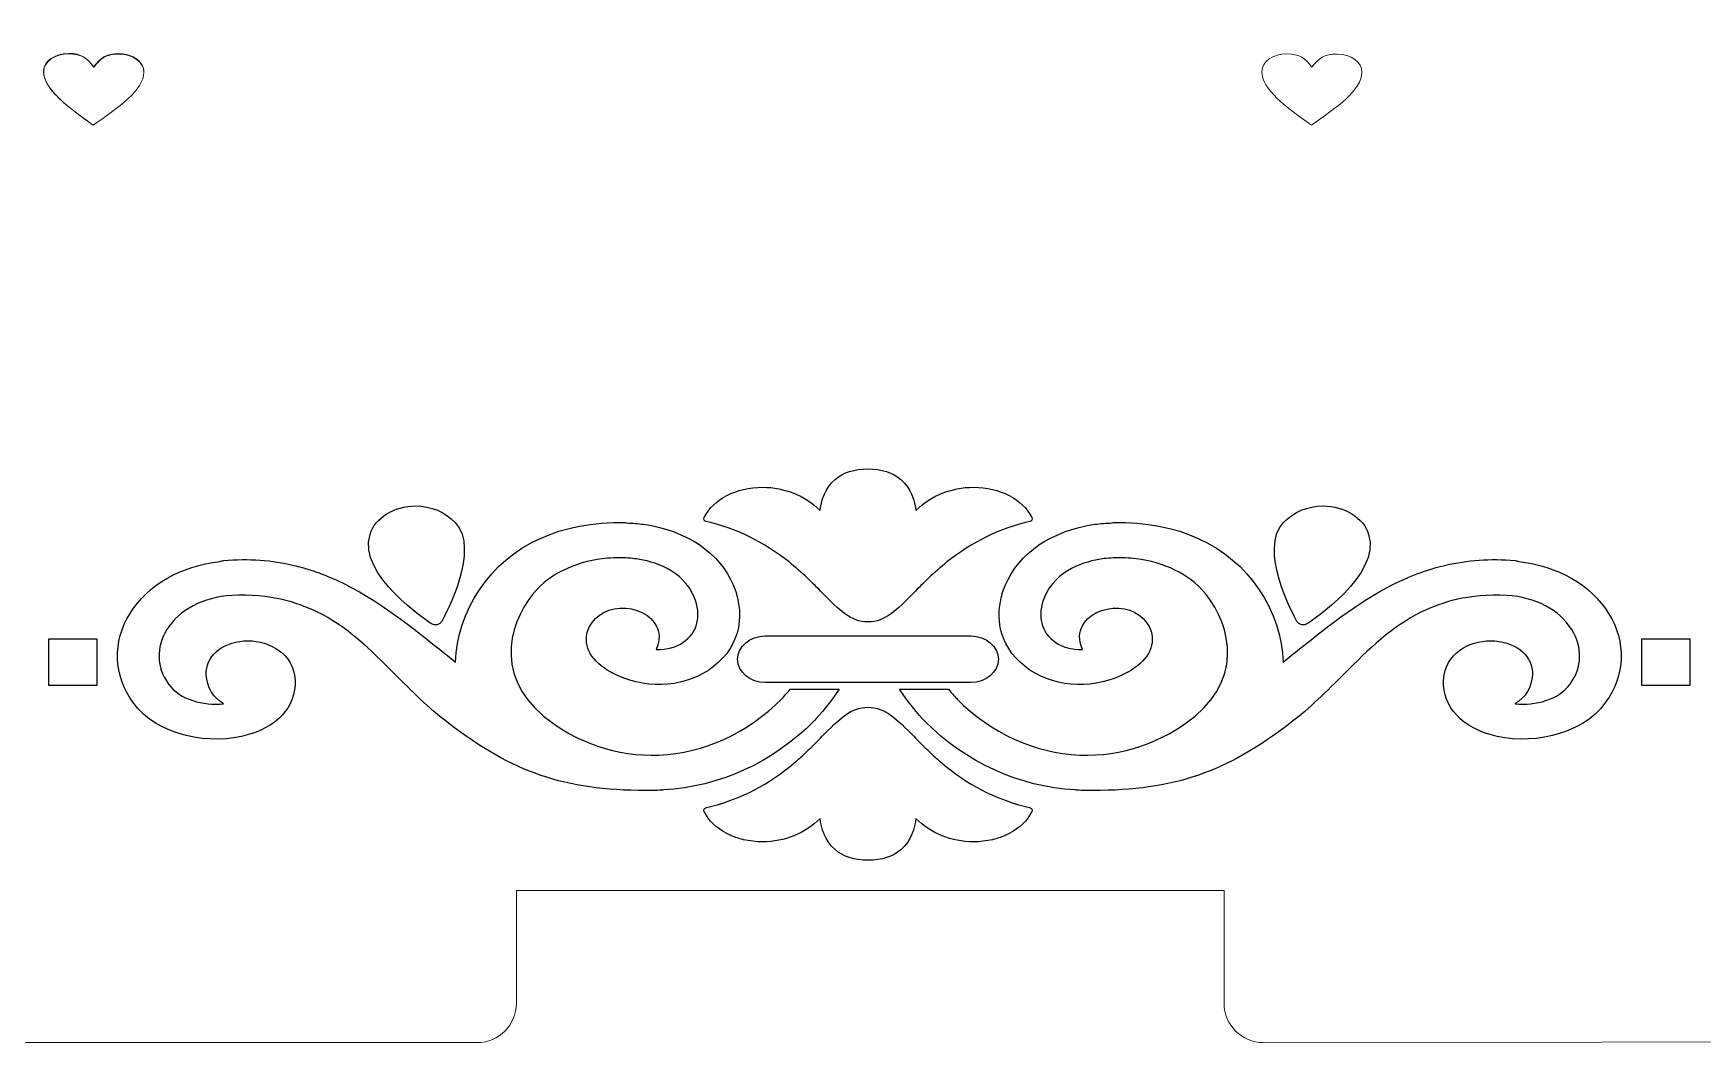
# Model space of a CAD drawing. Header units: millimetres. Extents: x -104 to 608, y -149 to 152.
# Drawn here: x -15.22 to 27.39, y -0.82 to 24.94 of the extents above; entities that cross this region are included whole.
import ezdxf

# ---------------------------------------------------------------- set-up
doc = ezdxf.new("R2010")
doc.units = ezdxf.units.MM
doc.header["$MEASUREMENT"] = 0
doc.layers.add('layer 1', color=7, linetype='Continuous')

msp = doc.modelspace()

# ---------------------------------------------------------------- linework, layer by layer
at = {"layer": 'layer 1', "color": 250, "lineweight": 20}
for points, knots in [([(111.1035, 148.0591), (111.1035, 148.0591), (103.1622, 148.0591), (103.1622, 148.0591), (103.1622, 148.0591), (103.1622, 148.0591), (103.1622, 144.1262), (103.1622, 144.1262), (103.1622, 144.1262), (103.1622, 144.1262), (111.1035, 144.1262), (111.1035, 144.1262), (111.1035, 144.1262), (111.1035, 144.1262), (111.1035, -0.7195), (111.1035, -0.7195), (111.1035, -0.7195), (111.1035, -0.7195), (16.1756, -0.8159), (16.1756, -0.8159), (16.1756, -0.8159), (15.6256, -0.8164), (15.1756, -0.3667), (15.1756, 0.1841), (15.1756, 0.1841), (15.1756, 0.1841), (15.1756, 3.0663), (15.1756, 3.0663), (15.1756, 3.0663), (15.1756, 3.0663), (-2.8885, 3.0663), (-2.8885, 3.0663), (-2.8885, 3.0663), (-2.8885, 3.0663), (-2.8885, 0.1841), (-2.8885, 0.1841), (-2.8885, 0.1841), (-2.8885, -0.366), (-3.3384, -0.8159), (-3.8885, -0.8159), (-3.8885, -0.8159), (-3.8885, -0.8159), (-98.8636, -0.8159), (-98.8636, -0.8159), (-98.8636, -0.8159), (-98.8636, -0.8159), (-98.8636, 144.1262), (-98.8636, 144.1262), (-98.8636, 144.1262), (-98.8636, 144.1262), (-90.9097, 144.1262), (-90.9097, 144.1262), (-90.9097, 144.1262), (-90.9097, 144.1262), (-90.9097, 148.0591), (-90.9097, 148.0591), (-90.9097, 148.0591), (-90.9097, 148.0591), (-98.8636, 148.0591), (-98.8636, 148.0591), (-98.8636, 148.0591), (-98.8636, 148.0591), (-98.8636, 151.8279), (-98.8636, 151.8279), (-98.8636, 151.8279), (-98.8636, 151.8279), (111.1035, 151.9243), (111.1035, 151.9243), (111.1035, 151.9243), (111.1035, 151.9243), (111.1035, 148.0591), (111.1035, 148.0591)], [0, 0, 0, 0, 0.0526316, 0.0526316, 0.0526316, 0.0526316, 0.1052632, 0.1052632, 0.1052632, 0.1052632, 0.1578947, 0.1578947, 0.1578947, 0.1578947, 0.2105263, 0.2105263, 0.2105263, 0.2105263, 0.2631579, 0.2631579, 0.2631579, 0.2631579, 0.3157895, 0.3157895, 0.3157895, 0.3157895, 0.3684211, 0.3684211, 0.3684211, 0.3684211, 0.4210526, 0.4210526, 0.4210526, 0.4210526, 0.4736842, 0.4736842, 0.4736842, 0.4736842, 0.5263158, 0.5263158, 0.5263158, 0.5263158, 0.5789474, 0.5789474, 0.5789474, 0.5789474, 0.6315789, 0.6315789, 0.6315789, 0.6315789, 0.6842105, 0.6842105, 0.6842105, 0.6842105, 0.7368421, 0.7368421, 0.7368421, 0.7368421, 0.7894737, 0.7894737, 0.7894737, 0.7894737, 0.8421053, 0.8421053, 0.8421053, 0.8421053, 0.8947368, 0.8947368, 0.8947368, 0.8947368, 1, 1, 1, 1]), ([(-13.6798, 24.0887), (-13.5178, 24.3155), (-13.3568, 24.4285), (-13.0372, 24.4269), (-13.0372, 24.4269), (-12.7651, 24.4255), (-12.5338, 24.3031), (-12.4431, 24.1319), (-12.4431, 24.1319), (-12.4127, 24.0783), (-12.3962, 24.0197), (-12.3968, 23.9584), (-12.3968, 23.9584), (-12.4011, 23.5032), (-13.0448, 23.0512), (-13.6885, 22.5992), (-13.6885, 22.5992), (-14.185, 22.9577), (-14.6814, 23.3162), (-14.8723, 23.6732), (-14.8723, 23.6732), (-14.9289, 23.7761), (-14.9605, 23.8788), (-14.9595, 23.9815), (-14.9595, 23.9815), (-14.9571, 24.2328), (-14.6687, 24.4352), (-14.3158, 24.4334), (-14.3158, 24.4334), (-13.9962, 24.4318), (-13.8374, 24.3171), (-13.6798, 24.0887)], [0, 0, 0, 0, 0.1111111, 0.1111111, 0.1111111, 0.1111111, 0.2222222, 0.2222222, 0.2222222, 0.2222222, 0.3333333, 0.3333333, 0.3333333, 0.3333333, 0.4444444, 0.4444444, 0.4444444, 0.4444444, 0.5555556, 0.5555556, 0.5555556, 0.5555556, 0.6666667, 0.6666667, 0.6666667, 0.6666667, 0.7777778, 0.7777778, 0.7777778, 0.7777778, 1, 1, 1, 1]), ([(-13.6743, 24.0788), (-13.5123, 24.3056), (-13.3514, 24.4185), (-13.0317, 24.4169), (-13.0317, 24.4169), (-12.6788, 24.4151), (-12.3944, 24.2097), (-12.3968, 23.9584), (-12.3968, 23.9584), (-12.4011, 23.5032), (-13.0448, 23.0512), (-13.6885, 22.5992), (-13.6885, 22.5992), (-14.3235, 23.0577), (-14.9584, 23.5162), (-14.954, 23.9715), (-14.954, 23.9715), (-14.9516, 24.2228), (-14.6632, 24.4252), (-14.3103, 24.4235), (-14.3103, 24.4235), (-13.9906, 24.4218), (-13.8319, 24.3072), (-13.6743, 24.0788)], [0, 0, 0, 0, 0.1428571, 0.1428571, 0.1428571, 0.1428571, 0.2857143, 0.2857143, 0.2857143, 0.2857143, 0.4285714, 0.4285714, 0.4285714, 0.4285714, 0.5714286, 0.5714286, 0.5714286, 0.5714286, 0.7142857, 0.7142857, 0.7142857, 0.7142857, 1, 1, 1, 1]), ([(17.4168, 24.0788), (17.5788, 24.3055), (17.7397, 24.4185), (18.0594, 24.4169), (18.0594, 24.4169), (18.4123, 24.4151), (18.6967, 24.2097), (18.6943, 23.9584), (18.6943, 23.9584), (18.69, 23.5032), (18.0463, 23.0512), (17.4026, 22.5992), (17.4026, 22.5992), (16.7676, 23.0577), (16.1327, 23.5162), (16.1371, 23.9715), (16.1371, 23.9715), (16.1395, 24.2228), (16.4279, 24.4252), (16.7808, 24.4235), (16.7808, 24.4235), (17.1005, 24.4218), (17.2592, 24.3071), (17.4168, 24.0788)], [0, 0, 0, 0, 0.1428571, 0.1428571, 0.1428571, 0.1428571, 0.2857143, 0.2857143, 0.2857143, 0.2857143, 0.4285714, 0.4285714, 0.4285714, 0.4285714, 0.5714286, 0.5714286, 0.5714286, 0.5714286, 0.7142857, 0.7142857, 0.7142857, 0.7142857, 1, 1, 1, 1])]:
    msp.add_open_spline(points, degree=3, knots=knots, dxfattribs=at)
at = {"layer": 'layer 1'}
for points, knots in [([(1.9626, 12.4834), (2.718, 12.3128), (3.4272, 11.9655), (4.0701, 11.452), (4.0701, 11.452), (4.4159, 11.1757), (4.6828, 10.9044), (4.9179, 10.6644), (4.9179, 10.6644), (5.3402, 10.2339), (5.6451, 9.9221), (6.0862, 9.9221), (6.0862, 9.9221), (6.5246, 9.9221), (6.8304, 10.2339), (7.2532, 10.6644), (7.2532, 10.6644), (7.4892, 10.9044), (7.7559, 11.1757), (8.101, 11.452), (8.101, 11.452), (8.744, 11.9655), (9.4532, 12.3128), (10.2098, 12.4834), (10.2098, 12.4834), (10.2336, 12.4889), (10.2545, 12.5031), (10.2663, 12.5224), (10.2663, 12.5224), (10.2771, 12.5423), (10.278, 12.5644), (10.2677, 12.5843), (10.2677, 12.5843), (10.0355, 13.0548), (9.4505, 13.3589), (8.777, 13.3589), (8.777, 13.3589), (8.2158, 13.3589), (7.6914, 13.145), (7.308, 12.7651), (7.308, 12.7651), (7.2809, 13.0004), (7.1923, 13.3266), (6.9254, 13.5561), (6.9254, 13.5561), (6.7168, 13.7353), (6.434, 13.8269), (6.0806, 13.8282), (6.0806, 13.8282), (5.7357, 13.8282), (5.4559, 13.7382), (5.2481, 13.5601), (5.2481, 13.5601), (4.9794, 13.3301), (4.8909, 13.0014), (4.8641, 12.7651), (4.8641, 12.7651), (4.4804, 13.145), (3.9569, 13.3589), (3.3954, 13.3589), (3.3954, 13.3589), (2.7212, 13.3589), (2.1356, 13.0548), (1.9035, 12.5843), (1.9035, 12.5843), (1.8937, 12.5644), (1.8952, 12.5423), (1.9064, 12.5224), (1.9064, 12.5224), (1.9173, 12.5031), (1.9379, 12.4889), (1.9626, 12.4834)], [0, 0, 0, 0, 0.0526316, 0.0526316, 0.0526316, 0.0526316, 0.1052632, 0.1052632, 0.1052632, 0.1052632, 0.1578947, 0.1578947, 0.1578947, 0.1578947, 0.2105263, 0.2105263, 0.2105263, 0.2105263, 0.2631579, 0.2631579, 0.2631579, 0.2631579, 0.3157895, 0.3157895, 0.3157895, 0.3157895, 0.3684211, 0.3684211, 0.3684211, 0.3684211, 0.4210526, 0.4210526, 0.4210526, 0.4210526, 0.4736842, 0.4736842, 0.4736842, 0.4736842, 0.5263158, 0.5263158, 0.5263158, 0.5263158, 0.5789474, 0.5789474, 0.5789474, 0.5789474, 0.6315789, 0.6315789, 0.6315789, 0.6315789, 0.6842105, 0.6842105, 0.6842105, 0.6842105, 0.7368421, 0.7368421, 0.7368421, 0.7368421, 0.7894737, 0.7894737, 0.7894737, 0.7894737, 0.8421053, 0.8421053, 0.8421053, 0.8421053, 0.8947368, 0.8947368, 0.8947368, 0.8947368, 1, 1, 1, 1]), ([(-5.063, 9.8782), (-5.0318, 9.8578), (-4.9939, 9.8474), (-4.955, 9.8474), (-4.955, 9.8474), (-4.9415, 9.8474), (-4.9274, 9.8486), (-4.913, 9.8513), (-4.913, 9.8513), (-4.8612, 9.8625), (-4.8167, 9.8928), (-4.795, 9.9338), (-4.795, 9.9338), (-4.6917, 10.1204), (-3.8065, 11.7789), (-4.4504, 12.4581), (-4.4504, 12.4581), (-4.709, 12.7306), (-5.0677, 12.8812), (-5.4612, 12.8812), (-5.4612, 12.8812), (-6.0115, 12.8812), (-6.4905, 12.583), (-6.6253, 12.1565), (-6.6253, 12.1565), (-6.9516, 11.1181), (-5.1404, 9.9283), (-5.063, 9.8782)], [0, 0, 0, 0, 0.125, 0.125, 0.125, 0.125, 0.25, 0.25, 0.25, 0.25, 0.375, 0.375, 0.375, 0.375, 0.5, 0.5, 0.5, 0.5, 0.625, 0.625, 0.625, 0.625, 0.75, 0.75, 0.75, 0.75, 1, 1, 1, 1]), ([(17.1524, 9.8516), (17.1662, 9.8486), (17.1804, 9.8474), (17.1948, 9.8474), (17.1948, 9.8474), (17.2333, 9.8474), (17.2713, 9.8578), (17.3025, 9.8782), (17.3025, 9.8782), (17.3802, 9.9283), (19.192, 11.1181), (18.8642, 12.1565), (18.8642, 12.1565), (18.7303, 12.583), (18.2518, 12.8812), (17.7, 12.8812), (17.7, 12.8812), (17.3072, 12.8812), (16.9491, 12.7306), (16.6907, 12.4581), (16.6907, 12.4581), (16.0463, 11.7786), (16.9311, 10.1204), (17.0341, 9.9336), (17.0341, 9.9336), (17.0571, 9.8928), (17.1, 9.8625), (17.1524, 9.8516)], [0, 0, 0, 0, 0.125, 0.125, 0.125, 0.125, 0.25, 0.25, 0.25, 0.25, 0.375, 0.375, 0.375, 0.375, 0.5, 0.5, 0.5, 0.5, 0.625, 0.625, 0.625, 0.625, 0.75, 0.75, 0.75, 0.75, 1, 1, 1, 1]), ([(4.7049, 7.3889), (4.7243, 7.4093), (5.0548, 7.7613), (5.3535, 8.202), (5.3535, 8.202), (5.3535, 8.202), (4.0972, 8.202), (4.0972, 8.202), (4.0972, 8.202), (3.9742, 8.0537), (3.8836, 7.9576), (3.8836, 7.9576), (3.8836, 7.9576), (3.0137, 7.0814), (1.9008, 6.5721), (0.7493, 6.5244), (0.7493, 6.5244), (-0.3189, 6.4807), (-1.362, 6.8332), (-2.193, 7.5196), (-2.193, 7.5196), (-3.5214, 8.6171), (-3.0167, 10.061), (-2.3528, 10.7636), (-2.3528, 10.7636), (-1.9364, 11.2045), (-1.2693, 11.4862), (-0.5637, 11.5476), (-0.5637, 11.5476), (-0.4577, 11.5568), (-0.3506, 11.5593), (-0.2426, 11.5583), (-0.2426, 11.5583), (-0.1023, 11.5568), (0.0387, 11.5493), (0.1782, 11.5295), (0.1782, 11.5295), (0.6016, 11.4688), (1.3552, 11.2622), (1.6474, 10.5564), (1.6474, 10.5564), (1.8452, 10.0809), (1.739, 9.6476), (1.3629, 9.3972), (1.3629, 9.3972), (1.1954, 9.2864), (0.9571, 9.2072), (0.6781, 9.2206), (0.6781, 9.2206), (0.7985, 9.469), (0.7502, 9.6745), (0.6893, 9.8029), (0.6893, 9.8029), (0.5457, 10.106), (0.157, 10.2938), (-0.2482, 10.2752), (-0.2482, 10.2752), (-0.6417, 10.2501), (-0.9727, 10.0121), (-1.0707, 9.6822), (-1.0707, 9.6822), (-1.1869, 9.2968), (-0.9665, 8.9088), (-0.4819, 8.6415), (-0.4819, 8.6415), (-0.4751, 8.6375), (-0.4669, 8.6328), (-0.4583, 8.6286), (-0.4583, 8.6286), (0.3435, 8.1985), (1.3149, 8.2234), (2.0209, 8.6934), (2.0209, 8.6934), (2.758, 9.1843), (2.9984, 10.0113), (2.65, 10.853), (2.65, 10.853), (2.3051, 11.6852), (1.4691, 12.2539), (0.3562, 12.4139), (0.3562, 12.4139), (0.2152, 12.4337), (0.0734, 12.4429), (-0.069, 12.4494), (-0.069, 12.4494), (-0.0843, 12.4511), (-0.0976, 12.4578), (-0.1135, 12.4581), (-0.1135, 12.4581), (-1.7484, 12.4944), (-3.0594, 11.8939), (-3.8321, 10.7444), (-3.8321, 10.7444), (-4.2147, 10.1748), (-4.4151, 9.5276), (-4.4407, 8.8976), (-4.4407, 8.8976), (-4.5796, 9.0069), (-4.7199, 9.1182), (-4.8612, 9.2318), (-4.8612, 9.2318), (-5.6975, 9.9015), (-6.5976, 10.6225), (-7.6723, 11.0714), (-7.6723, 11.0714), (-7.7615, 11.1086), (-7.8512, 11.1459), (-7.9433, 11.1792), (-7.9433, 11.1792), (-7.9454, 11.1799), (-7.9466, 11.1804), (-7.9489, 11.1812), (-7.9489, 11.1812), (-8.0566, 11.2202), (-8.1667, 11.2552), (-8.2779, 11.2885), (-8.2779, 11.2885), (-8.3076, 11.2967), (-8.3374, 11.3054), (-8.368, 11.3136), (-8.368, 11.3136), (-8.4348, 11.3317), (-8.5033, 11.3479), (-8.571, 11.3643), (-8.571, 11.3643), (-9.1213, 11.4952), (-9.7145, 11.5493), (-10.3657, 11.4887), (-10.3657, 11.4887), (-10.3975, 11.4857), (-10.4246, 11.4723), (-10.4543, 11.4646), (-10.4543, 11.4646), (-11.4513, 11.3513), (-12.2997, 10.8699), (-12.7511, 10.1398), (-12.7511, 10.1398), (-13.2019, 9.4101), (-13.1731, 8.5615), (-12.6752, 7.8694), (-12.6752, 7.8694), (-12.0431, 6.9919), (-10.6783, 6.7621), (-9.7242, 7.0446), (-9.7242, 7.0446), (-8.8947, 7.2915), (-8.4465, 7.8729), (-8.5531, 8.5627), (-8.5531, 8.5627), (-8.6499, 9.1813), (-9.2914, 9.4762), (-9.8431, 9.4355), (-9.8431, 9.4355), (-10.4199, 9.395), (-10.8242, 9.032), (-10.8057, 8.5727), (-10.8057, 8.5727), (-10.7918, 8.2574), (-10.6279, 7.9941), (-10.3657, 7.8344), (-10.3657, 7.8344), (-10.876, 7.7804), (-11.4784, 7.9335), (-11.7679, 8.3352), (-11.7679, 8.3352), (-12.0757, 8.763), (-12.0907, 9.2695), (-11.8094, 9.7246), (-11.8094, 9.7246), (-11.4969, 10.2314), (-10.8784, 10.5564), (-10.155, 10.5951), (-10.155, 10.5951), (-9.6645, 10.6185), (-9.2396, 10.578), (-8.8559, 10.4928), (-8.8559, 10.4928), (-8.5516, 10.4195), (-8.2626, 10.3097), (-7.9819, 10.1817), (-7.9819, 10.1817), (-7.2215, 9.8094), (-6.6282, 9.2305), (-5.9929, 8.5906), (-5.9929, 8.5906), (-5.5706, 8.1653), (-5.1328, 7.725), (-4.6234, 7.337), (-4.6234, 7.337), (-2.9708, 6.077), (-1.6587, 5.6191), (0.4086, 5.6191), (0.4086, 5.6191), (0.5413, 5.6191), (0.6769, 5.6211), (0.8153, 5.6246), (0.8153, 5.6246), (0.8344, 5.6251), (0.8512, 5.6333), (0.8697, 5.635), (0.8697, 5.635), (2.2945, 5.712), (3.6526, 6.3289), (4.7049, 7.3889)], [0, 0, 0, 0, 0.0192308, 0.0192308, 0.0192308, 0.0192308, 0.0384615, 0.0384615, 0.0384615, 0.0384615, 0.0576923, 0.0576923, 0.0576923, 0.0576923, 0.0769231, 0.0769231, 0.0769231, 0.0769231, 0.0961538, 0.0961538, 0.0961538, 0.0961538, 0.1153846, 0.1153846, 0.1153846, 0.1153846, 0.1346154, 0.1346154, 0.1346154, 0.1346154, 0.1538462, 0.1538462, 0.1538462, 0.1538462, 0.1730769, 0.1730769, 0.1730769, 0.1730769, 0.1923077, 0.1923077, 0.1923077, 0.1923077, 0.2115385, 0.2115385, 0.2115385, 0.2115385, 0.2307692, 0.2307692, 0.2307692, 0.2307692, 0.25, 0.25, 0.25, 0.25, 0.2692308, 0.2692308, 0.2692308, 0.2692308, 0.2884615, 0.2884615, 0.2884615, 0.2884615, 0.3076923, 0.3076923, 0.3076923, 0.3076923, 0.3269231, 0.3269231, 0.3269231, 0.3269231, 0.3461538, 0.3461538, 0.3461538, 0.3461538, 0.3653846, 0.3653846, 0.3653846, 0.3653846, 0.3846154, 0.3846154, 0.3846154, 0.3846154, 0.4038462, 0.4038462, 0.4038462, 0.4038462, 0.4230769, 0.4230769, 0.4230769, 0.4230769, 0.4423077, 0.4423077, 0.4423077, 0.4423077, 0.4615385, 0.4615385, 0.4615385, 0.4615385, 0.4807692, 0.4807692, 0.4807692, 0.4807692, 0.5, 0.5, 0.5, 0.5, 0.5192308, 0.5192308, 0.5192308, 0.5192308, 0.5384615, 0.5384615, 0.5384615, 0.5384615, 0.5576923, 0.5576923, 0.5576923, 0.5576923, 0.5769231, 0.5769231, 0.5769231, 0.5769231, 0.5961538, 0.5961538, 0.5961538, 0.5961538, 0.6153846, 0.6153846, 0.6153846, 0.6153846, 0.6346154, 0.6346154, 0.6346154, 0.6346154, 0.6538462, 0.6538462, 0.6538462, 0.6538462, 0.6730769, 0.6730769, 0.6730769, 0.6730769, 0.6923077, 0.6923077, 0.6923077, 0.6923077, 0.7115385, 0.7115385, 0.7115385, 0.7115385, 0.7307692, 0.7307692, 0.7307692, 0.7307692, 0.75, 0.75, 0.75, 0.75, 0.7692308, 0.7692308, 0.7692308, 0.7692308, 0.7884615, 0.7884615, 0.7884615, 0.7884615, 0.8076923, 0.8076923, 0.8076923, 0.8076923, 0.8269231, 0.8269231, 0.8269231, 0.8269231, 0.8461538, 0.8461538, 0.8461538, 0.8461538, 0.8653846, 0.8653846, 0.8653846, 0.8653846, 0.8846154, 0.8846154, 0.8846154, 0.8846154, 0.9038462, 0.9038462, 0.9038462, 0.9038462, 0.9230769, 0.9230769, 0.9230769, 0.9230769, 0.9423077, 0.9423077, 0.9423077, 0.9423077, 0.9615385, 0.9615385, 0.9615385, 0.9615385, 1, 1, 1, 1]), ([(22.6946, 11.4646), (22.664, 11.4723), (22.6373, 11.4857), (22.6046, 11.4885), (22.6046, 11.4885), (21.9631, 11.5488), (21.3775, 11.4969), (20.8334, 11.3702), (20.8334, 11.3702), (20.7401, 11.3479), (20.6468, 11.3265), (20.5556, 11.3002), (20.5556, 11.3002), (20.5541, 11.3002), (20.5524, 11.2997), (20.5512, 11.2989), (20.5512, 11.2989), (20.3149, 11.2306), (20.088, 11.1474), (19.8676, 11.0532), (19.8676, 11.0532), (19.8302, 11.0368), (19.7923, 11.0207), (19.7555, 11.0035), (19.7555, 11.0035), (19.7308, 10.9919), (19.7064, 10.9804), (19.6816, 10.9693), (19.6816, 10.9693), (18.7082, 10.5174), (17.8757, 9.8526), (17.1006, 9.2315), (17.1006, 9.2315), (16.9588, 9.1182), (16.8193, 9.0069), (16.6804, 8.8976), (16.6804, 8.8976), (16.6545, 9.5276), (16.4541, 10.1748), (16.071, 10.7444), (16.071, 10.7444), (15.2997, 11.8939), (13.9796, 12.4944), (12.3529, 12.4581), (12.3529, 12.4581), (12.337, 12.4576), (12.3241, 12.4511), (12.3085, 12.4494), (12.3085, 12.4494), (12.1663, 12.4429), (12.0239, 12.4337), (11.8835, 12.4139), (11.8835, 12.4139), (10.7709, 12.2539), (9.9343, 11.6852), (9.5894, 10.853), (9.5894, 10.853), (9.241, 10.0113), (9.4823, 9.1843), (10.2186, 8.6934), (10.2186, 8.6934), (10.9254, 8.2236), (11.8971, 8.1985), (12.6987, 8.6286), (12.6987, 8.6286), (12.7063, 8.6328), (12.714, 8.6375), (12.7219, 8.6415), (12.7219, 8.6415), (13.206, 8.9088), (13.4258, 9.2968), (13.311, 9.6822), (13.311, 9.6822), (13.2116, 10.0121), (12.8811, 10.2501), (12.4871, 10.2752), (12.4871, 10.2752), (12.0834, 10.2928), (11.6946, 10.1065), (11.5501, 9.8029), (11.5501, 9.8029), (11.4892, 9.6745), (11.4419, 9.469), (11.5613, 9.2206), (11.5613, 9.2206), (11.2847, 9.2052), (11.0434, 9.2864), (10.8763, 9.3972), (10.8763, 9.3972), (10.5014, 9.6476), (10.3951, 10.0809), (10.592, 10.5564), (10.592, 10.5564), (10.8842, 11.2622), (11.6381, 11.4688), (12.061, 11.5295), (12.061, 11.5295), (12.2105, 11.5511), (12.362, 11.5575), (12.5136, 11.5575), (12.5136, 11.5575), (12.6089, 11.5575), (12.7043, 11.5563), (12.7981, 11.5483), (12.7981, 11.5483), (13.5053, 11.4875), (14.1753, 11.2055), (14.5914, 10.7636), (14.5914, 10.7636), (15.2553, 10.061), (15.7614, 8.6171), (14.4328, 7.5196), (14.4328, 7.5196), (13.6015, 6.8332), (12.5577, 6.4819), (11.4901, 6.5244), (11.4901, 6.5244), (10.3389, 6.5721), (9.2257, 7.0814), (8.3623, 7.9504), (8.3623, 7.9504), (8.3126, 8.003), (8.2323, 8.093), (8.1425, 8.202), (8.1425, 8.202), (8.1425, 8.202), (6.8863, 8.202), (6.8863, 8.202), (6.8863, 8.202), (7.1856, 7.7608), (7.5175, 7.4076), (7.5422, 7.382), (7.5422, 7.382), (8.5872, 6.3289), (9.944, 5.712), (11.3698, 5.635), (11.3698, 5.635), (11.3886, 5.6333), (11.4042, 5.6251), (11.4239, 5.6246), (11.4239, 5.6246), (11.5634, 5.6211), (11.699, 5.6191), (11.8309, 5.6191), (11.8309, 5.6191), (13.8981, 5.6191), (15.2099, 6.077), (16.8634, 7.337), (16.8634, 7.337), (17.3722, 7.725), (17.8092, 8.1653), (18.2324, 8.5906), (18.2324, 8.5906), (18.8636, 9.2255), (19.4553, 9.8024), (20.2096, 10.1753), (20.2096, 10.1753), (20.4974, 10.3067), (20.7931, 10.42), (21.1059, 10.4948), (21.1059, 10.4948), (21.4876, 10.5787), (21.909, 10.619), (22.3945, 10.5951), (22.3945, 10.5951), (23.1175, 10.5564), (23.7358, 10.2314), (24.0489, 9.7246), (24.0489, 9.7246), (24.3305, 9.2695), (24.3152, 8.763), (24.0068, 8.3352), (24.0068, 8.3352), (23.7178, 7.9335), (23.1155, 7.7799), (22.6046, 7.8344), (22.6046, 7.8344), (22.8674, 7.9941), (23.0319, 8.2574), (23.0445, 8.5727), (23.0445, 8.5727), (23.0637, 9.032), (22.6593, 9.395), (22.0835, 9.4355), (22.0835, 9.4355), (21.5288, 9.4792), (20.8978, 9.1856), (20.7946, 8.5749), (20.7946, 8.5749), (20.7931, 8.5667), (20.7916, 8.5585), (20.791, 8.5506), (20.791, 8.5506), (20.691, 7.8664), (21.1389, 7.2896), (21.9646, 7.0446), (21.9646, 7.0446), (22.9186, 6.7621), (24.2819, 6.9919), (24.914, 7.8694), (24.914, 7.8694), (25.4128, 8.5615), (25.4408, 9.4101), (24.9905, 10.1398), (24.9905, 10.1398), (24.5394, 10.8699), (23.6907, 11.3513), (22.6946, 11.4646)], [0, 0, 0, 0, 0.0188679, 0.0188679, 0.0188679, 0.0188679, 0.0377358, 0.0377358, 0.0377358, 0.0377358, 0.0566038, 0.0566038, 0.0566038, 0.0566038, 0.0754717, 0.0754717, 0.0754717, 0.0754717, 0.0943396, 0.0943396, 0.0943396, 0.0943396, 0.1132075, 0.1132075, 0.1132075, 0.1132075, 0.1320755, 0.1320755, 0.1320755, 0.1320755, 0.1509434, 0.1509434, 0.1509434, 0.1509434, 0.1698113, 0.1698113, 0.1698113, 0.1698113, 0.1886792, 0.1886792, 0.1886792, 0.1886792, 0.2075472, 0.2075472, 0.2075472, 0.2075472, 0.2264151, 0.2264151, 0.2264151, 0.2264151, 0.245283, 0.245283, 0.245283, 0.245283, 0.2641509, 0.2641509, 0.2641509, 0.2641509, 0.2830189, 0.2830189, 0.2830189, 0.2830189, 0.3018868, 0.3018868, 0.3018868, 0.3018868, 0.3207547, 0.3207547, 0.3207547, 0.3207547, 0.3396226, 0.3396226, 0.3396226, 0.3396226, 0.3584906, 0.3584906, 0.3584906, 0.3584906, 0.3773585, 0.3773585, 0.3773585, 0.3773585, 0.3962264, 0.3962264, 0.3962264, 0.3962264, 0.4150943, 0.4150943, 0.4150943, 0.4150943, 0.4339623, 0.4339623, 0.4339623, 0.4339623, 0.4528302, 0.4528302, 0.4528302, 0.4528302, 0.4716981, 0.4716981, 0.4716981, 0.4716981, 0.490566, 0.490566, 0.490566, 0.490566, 0.509434, 0.509434, 0.509434, 0.509434, 0.5283019, 0.5283019, 0.5283019, 0.5283019, 0.5471698, 0.5471698, 0.5471698, 0.5471698, 0.5660377, 0.5660377, 0.5660377, 0.5660377, 0.5849057, 0.5849057, 0.5849057, 0.5849057, 0.6037736, 0.6037736, 0.6037736, 0.6037736, 0.6226415, 0.6226415, 0.6226415, 0.6226415, 0.6415094, 0.6415094, 0.6415094, 0.6415094, 0.6603774, 0.6603774, 0.6603774, 0.6603774, 0.6792453, 0.6792453, 0.6792453, 0.6792453, 0.6981132, 0.6981132, 0.6981132, 0.6981132, 0.7169811, 0.7169811, 0.7169811, 0.7169811, 0.7358491, 0.7358491, 0.7358491, 0.7358491, 0.754717, 0.754717, 0.754717, 0.754717, 0.7735849, 0.7735849, 0.7735849, 0.7735849, 0.7924528, 0.7924528, 0.7924528, 0.7924528, 0.8113208, 0.8113208, 0.8113208, 0.8113208, 0.8301887, 0.8301887, 0.8301887, 0.8301887, 0.8490566, 0.8490566, 0.8490566, 0.8490566, 0.8679245, 0.8679245, 0.8679245, 0.8679245, 0.8867925, 0.8867925, 0.8867925, 0.8867925, 0.9056604, 0.9056604, 0.9056604, 0.9056604, 0.9245283, 0.9245283, 0.9245283, 0.9245283, 0.9433962, 0.9433962, 0.9433962, 0.9433962, 0.9622642, 0.9622642, 0.9622642, 0.9622642, 1, 1, 1, 1]), ([(-14.8239, 8.2964), (-14.8239, 8.2964), (-13.5959, 8.2964), (-13.5959, 8.2964), (-13.5959, 8.2964), (-13.5959, 8.2964), (-13.5959, 9.4919), (-13.5959, 9.4919), (-13.5959, 9.4919), (-13.5959, 9.4919), (-14.8239, 9.4919), (-14.8239, 9.4919), (-14.8239, 9.4919), (-14.8239, 9.4919), (-14.8239, 8.2964), (-14.8239, 8.2964)], [0, 0, 0, 0, 0.2, 0.2, 0.2, 0.2, 0.4, 0.4, 0.4, 0.4, 0.6, 0.6, 0.6, 0.6, 1, 1, 1, 1]), ([(3.4637, 9.5644), (3.0743, 9.5644), (2.758, 9.2971), (2.758, 8.9684), (2.758, 8.9684), (2.758, 8.6398), (3.0743, 8.3722), (3.4637, 8.3722), (3.4637, 8.3722), (3.4637, 8.3722), (4.2341, 8.3722), (4.2341, 8.3722), (4.2341, 8.3722), (4.2341, 8.3722), (5.4638, 8.3722), (5.4638, 8.3722), (5.4638, 8.3722), (5.4638, 8.3722), (6.7748, 8.3722), (6.7748, 8.3722), (6.7748, 8.3722), (6.7748, 8.3722), (8.0054, 8.3722), (8.0054, 8.3722), (8.0054, 8.3722), (8.0054, 8.3722), (8.7081, 8.3722), (8.7081, 8.3722), (8.7081, 8.3722), (9.0971, 8.3722), (9.4138, 8.6398), (9.4138, 8.9684), (9.4138, 8.9684), (9.4138, 9.2971), (9.0971, 9.5644), (8.7081, 9.5644), (8.7081, 9.5644), (8.7081, 9.5644), (3.4637, 9.5644), (3.4637, 9.5644)], [0, 0, 0, 0, 0.0909091, 0.0909091, 0.0909091, 0.0909091, 0.1818182, 0.1818182, 0.1818182, 0.1818182, 0.2727273, 0.2727273, 0.2727273, 0.2727273, 0.3636364, 0.3636364, 0.3636364, 0.3636364, 0.4545455, 0.4545455, 0.4545455, 0.4545455, 0.5454545, 0.5454545, 0.5454545, 0.5454545, 0.6363636, 0.6363636, 0.6363636, 0.6363636, 0.7272727, 0.7272727, 0.7272727, 0.7272727, 0.8181818, 0.8181818, 0.8181818, 0.8181818, 1, 1, 1, 1]), ([(25.8354, 8.2964), (25.8354, 8.2964), (27.0633, 8.2964), (27.0633, 8.2964), (27.0633, 8.2964), (27.0633, 8.2964), (27.0633, 9.4919), (27.0633, 9.4919), (27.0633, 9.4919), (27.0633, 9.4919), (25.8354, 9.4919), (25.8354, 9.4919), (25.8354, 9.4919), (25.8354, 9.4919), (25.8354, 8.2964), (25.8354, 8.2964)], [0, 0, 0, 0, 0.2, 0.2, 0.2, 0.2, 0.4, 0.4, 0.4, 0.4, 0.6, 0.6, 0.6, 0.6, 1, 1, 1, 1]), ([(10.2098, 5.1831), (9.4532, 5.3538), (8.744, 5.7009), (8.101, 6.2146), (8.101, 6.2146), (7.7559, 6.4906), (7.4892, 6.7621), (7.2532, 7.0019), (7.2532, 7.0019), (6.8301, 7.4326), (6.5246, 7.7444), (6.0862, 7.7444), (6.0862, 7.7444), (5.6451, 7.7444), (5.3402, 7.4326), (4.9176, 7.0019), (4.9176, 7.0019), (4.6825, 6.7621), (4.4159, 6.4906), (4.0701, 6.2146), (4.0701, 6.2146), (3.4272, 5.7009), (2.718, 5.3538), (1.9626, 5.1831), (1.9626, 5.1831), (1.9379, 5.1774), (1.9173, 5.1633), (1.9064, 5.1441), (1.9064, 5.1441), (1.8952, 5.1243), (1.8937, 5.1022), (1.9032, 5.0823), (1.9032, 5.0823), (2.1356, 4.6118), (2.7212, 4.3077), (3.3954, 4.3077), (3.3954, 4.3077), (3.9569, 4.3077), (4.4809, 4.5213), (4.8641, 4.9012), (4.8641, 4.9012), (4.8909, 4.6662), (4.9788, 4.3397), (5.246, 4.1104), (5.246, 4.1104), (5.4559, 3.9313), (5.7378, 3.8396), (6.0856, 3.8384), (6.0856, 3.8384), (6.0856, 3.8384), (6.0918, 3.8384), (6.0918, 3.8384), (6.0918, 3.8384), (6.4361, 3.8384), (6.7162, 3.9283), (6.9243, 4.1062), (6.9243, 4.1062), (7.1923, 4.3362), (7.2809, 4.6649), (7.308, 4.9012), (7.308, 4.9012), (7.6914, 4.5213), (8.2158, 4.3077), (8.777, 4.3077), (8.777, 4.3077), (9.4505, 4.3077), (10.0355, 4.6118), (10.2677, 5.0823), (10.2677, 5.0823), (10.278, 5.1022), (10.2774, 5.1243), (10.2663, 5.1441), (10.2663, 5.1441), (10.2545, 5.1633), (10.2339, 5.1774), (10.2098, 5.1831)], [0, 0, 0, 0, 0.05, 0.05, 0.05, 0.05, 0.1, 0.1, 0.1, 0.1, 0.15, 0.15, 0.15, 0.15, 0.2, 0.2, 0.2, 0.2, 0.25, 0.25, 0.25, 0.25, 0.3, 0.3, 0.3, 0.3, 0.35, 0.35, 0.35, 0.35, 0.4, 0.4, 0.4, 0.4, 0.45, 0.45, 0.45, 0.45, 0.5, 0.5, 0.5, 0.5, 0.55, 0.55, 0.55, 0.55, 0.6, 0.6, 0.6, 0.6, 0.65, 0.65, 0.65, 0.65, 0.7, 0.7, 0.7, 0.7, 0.75, 0.75, 0.75, 0.75, 0.8, 0.8, 0.8, 0.8, 0.85, 0.85, 0.85, 0.85, 0.9, 0.9, 0.9, 0.9, 1, 1, 1, 1])]:
    msp.add_open_spline(points, degree=3, knots=knots, dxfattribs=at)

doc.saveas('drawing.dxf')
